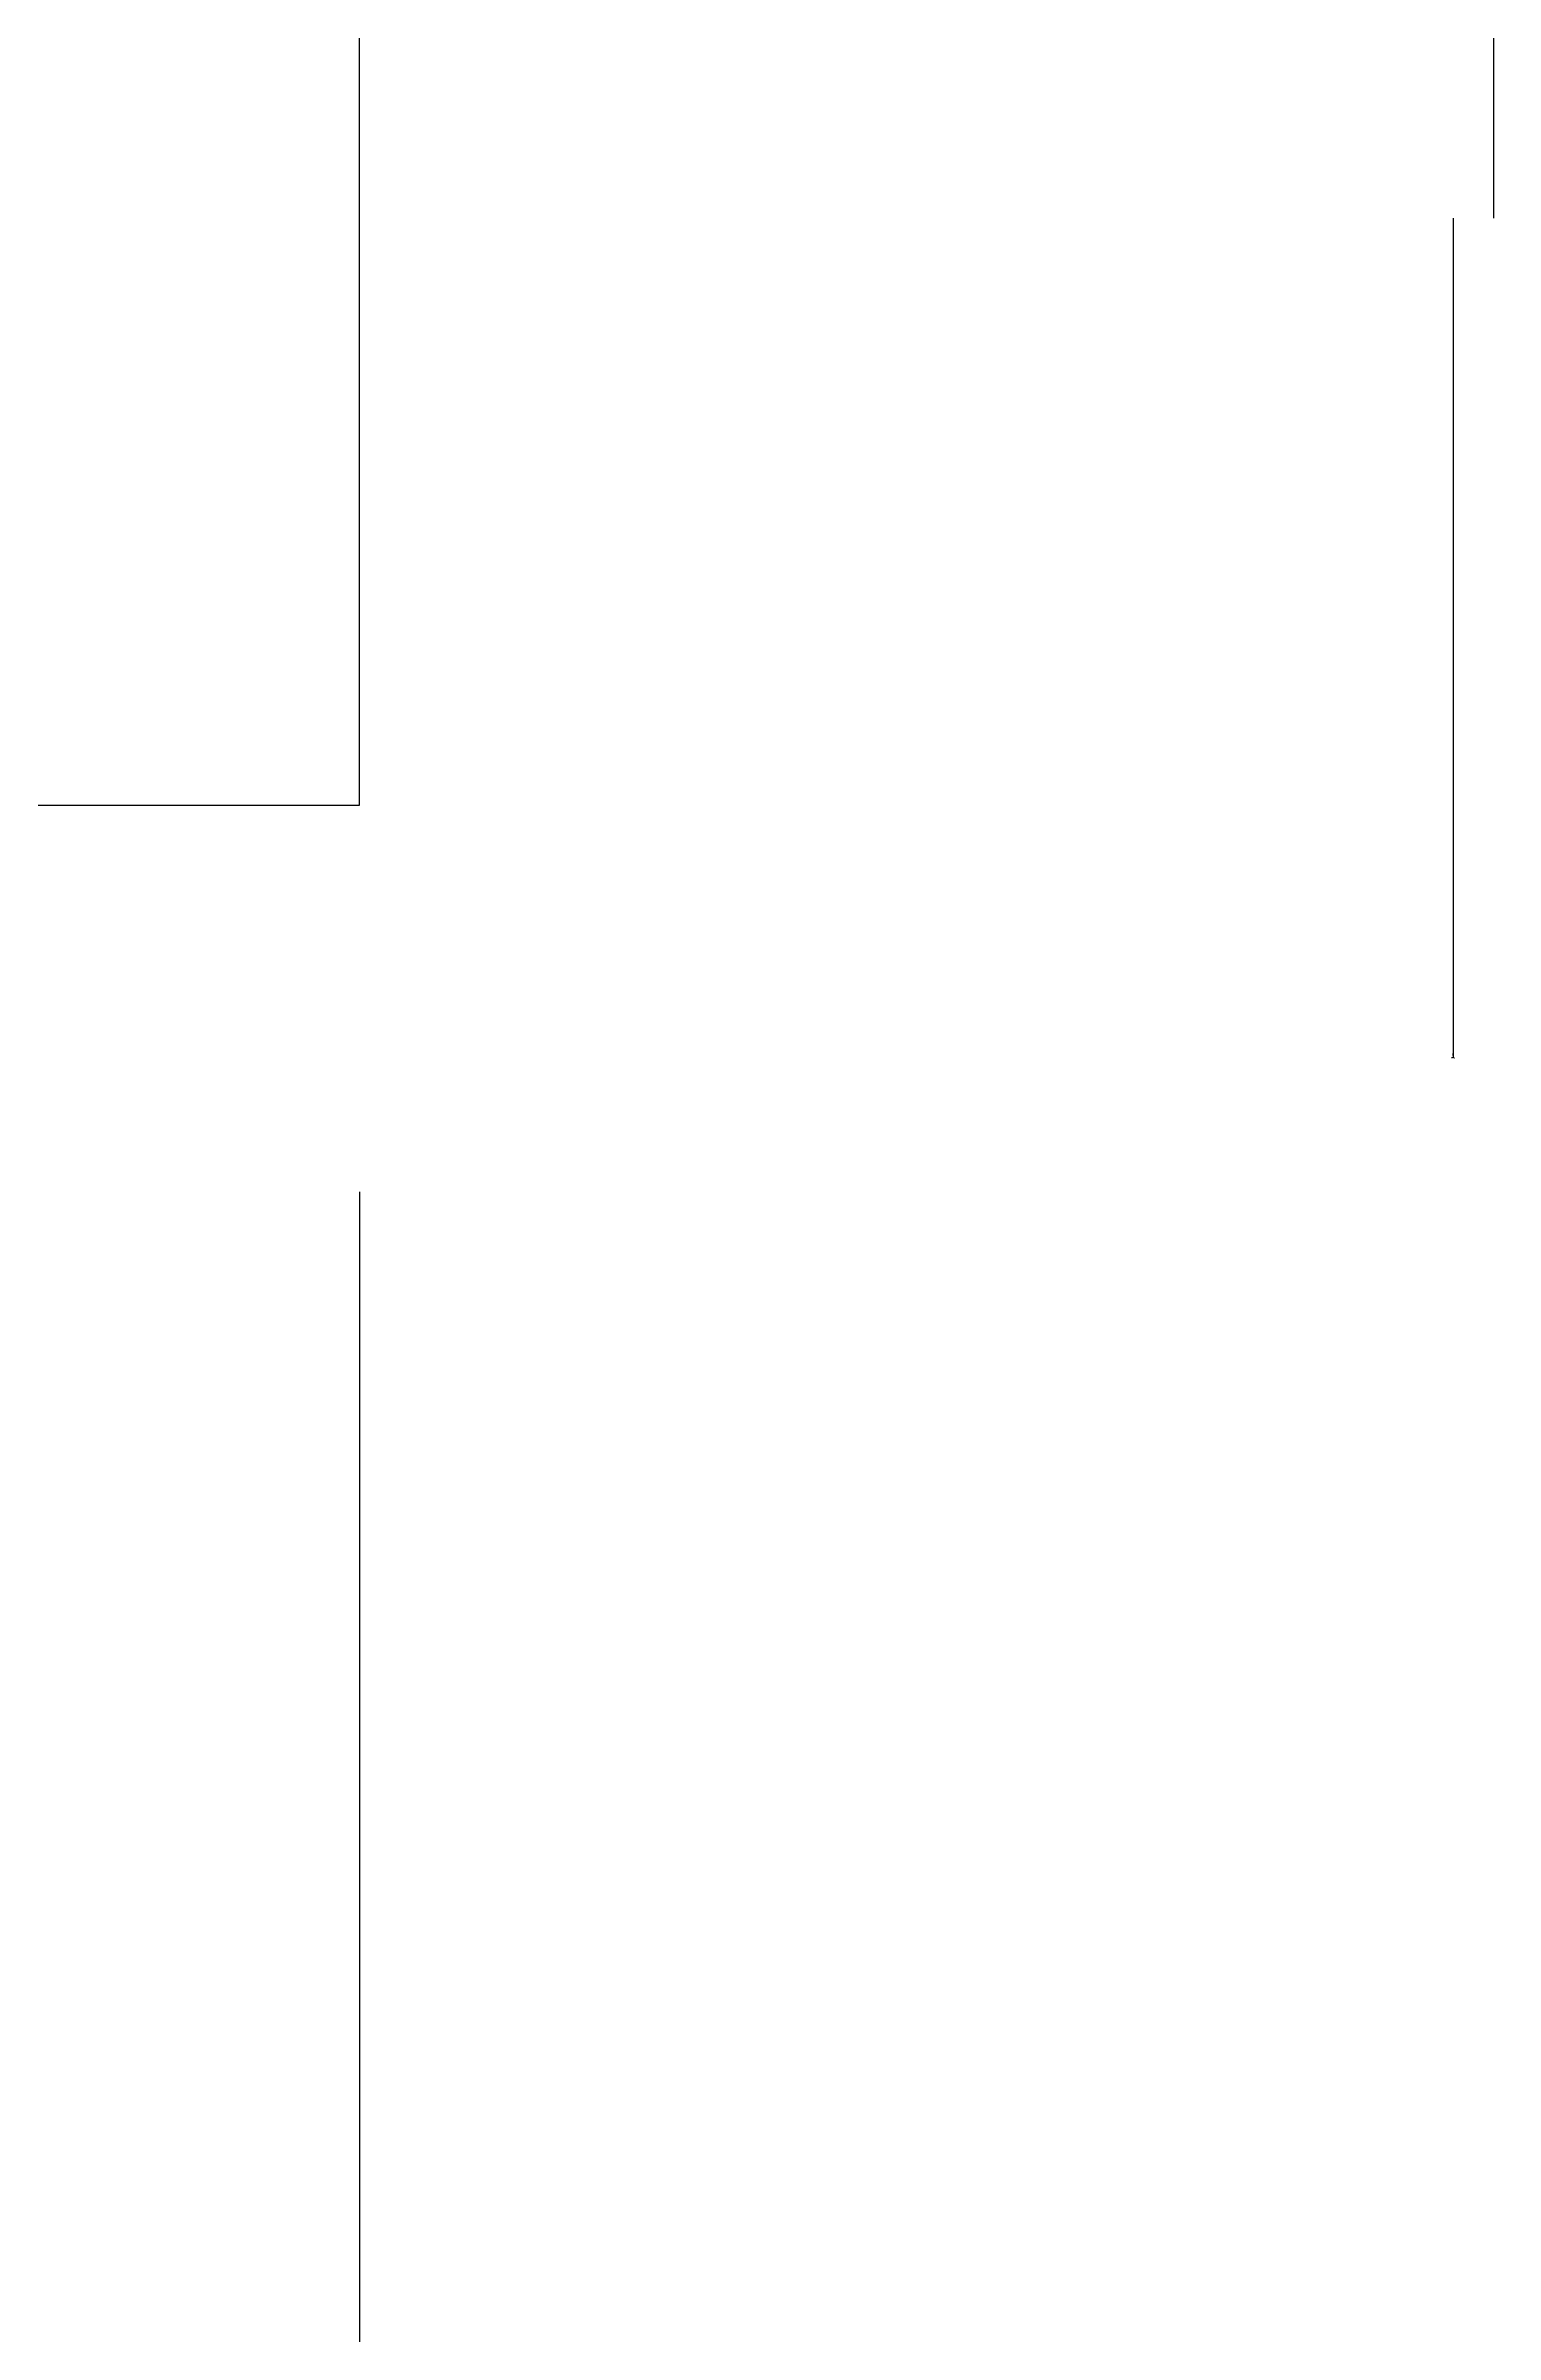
# Model space of a CAD drawing. Header units: metres. Extents: x 46426 to 130526, y 61608 to 121008.
# Drawn here: x 59515 to 60007, y 81834 to 82610 of the extents above; entities that cross this region are included whole.
import ezdxf

# ---------------------------------------------------------------- set-up
doc = ezdxf.new("R2010")
doc.units = ezdxf.units.M
doc.layers.add('PUB_DIM', color=3, linetype='Continuous')
doc.layers.add('WINDOW', color=7, linetype='Continuous')
doc.dimstyles.get("Standard").update_dxf_attribs({"dimtxt": 2.5, "dimasz": 2.5, "dimexe": 1.25, "dimexo": 0.625, "dimtad": 1, "dimcen": 2.5, "dimazin": 3, "dimtfac": 1, "dimtmove": 0, "dimatfit": 3})

# ---------------------------------------------------------------- blocks, each defined once
blk = doc.blocks.new('*D171')
for p, q in [((59421.34, 82221.19), (59421.34, 81214.77)), ((59621.34, 82221.19), (59621.34, 81214.77)), ((59421.59, 81214.77), (59519.84, 81214.77)), ((59522.84, 81214.77), (59621.09, 81214.77))]:
    blk.add_line(p, q)
at = {"layer": 'Defpoints'}
for p in [(59421.34, 82221.19), (59621.34, 82221.19), (59421.34, 81214.77)]:
    blk.add_point(p, dxfattribs=at)
at = {"layer": 'PUB_DIM', "insert": (59521.34, 81214.77), "char_height": 1, "attachment_point": 5}
blk.add_mtext('200', dxfattribs=at)
blk = doc.blocks.new('*D177')
for p, q in [((59992.34, 82551.48), (59992.34, 82266.71)), ((59992.34, 82351.48), (59992.34, 82266.71)), ((59992.09, 82266.71), (59991.84, 82266.71)), ((59992.34, 82266.71), (59992.34, 82266.71)), ((59992.59, 82266.71), (59992.84, 82266.71))]:
    blk.add_line(p, q)
at = {"layer": 'Defpoints'}
for p in [(59992.34, 82551.48), (59992.34, 82351.48), (59992.34, 82266.71)]:
    blk.add_point(p, dxfattribs=at)
at = {"layer": 'PUB_DIM', "insert": (59992.34, 82267.835), "char_height": 1, "attachment_point": 5}
blk.add_mtext('0', dxfattribs=at)
blk = doc.blocks.new('*D178')
for p, q in [((60006.14, 83551.4), (60006.14, 83051.44)), ((60005.89, 83051.44), (60005.64, 83051.44)), ((60006.14, 82551.48), (60006.14, 83051.44)), ((60006.14, 83051.44), (60006.14, 83051.44)), ((60006.39, 83051.44), (60006.64, 83051.44))]:
    blk.add_line(p, q)
at = {"layer": 'Defpoints'}
for p in [(60006.14, 83551.4), (60006.14, 83051.44), (60006.14, 82551.48)]:
    blk.add_point(p, dxfattribs=at)
at = {"layer": 'PUB_DIM', "insert": (60006.14, 83052.565), "char_height": 1, "attachment_point": 5}
blk.add_mtext('0', dxfattribs=at)

msp = doc.modelspace()

# ---------------------------------------------------------------- linework, layer by layer
at = {"layer": 'WINDOW'}
msp.add_lwpolyline([(54881.34, 85692.4), (54081.34, 85692.4), (54081.34, 82352.4), (59621.34, 82352.4), (59621.34, 83552.4)], dxfattribs=at)

# ---------------------------------------------------------------- dimensions: what is measured, and where the dimension line sits
at = {"layer": 'PUB_DIM'}
for base, p1, p2, picture, middle in [((60006.14, 83051.44), (60006.14, 83551.4), (60006.14, 82551.48), '*D178', (60006.14, 83052.565)), ((59992.34, 82266.71), (59992.34, 82351.48), (59992.34, 82551.48), '*D177', (59992.34, 82267.835)), ((59421.34, 81214.77), (59421.34, 82221.19), (59621.34, 82221.19), '*D171', (59521.34, 81214.77))]:
    dim = msp.add_linear_dim(base=base, p1=p1, p2=p2, dimstyle='Standard', dxfattribs=at)
    dim.commit()
    dim.dimension.update_dxf_attribs({"geometry": picture, "text_midpoint": middle})

doc.saveas('drawing.dxf')
